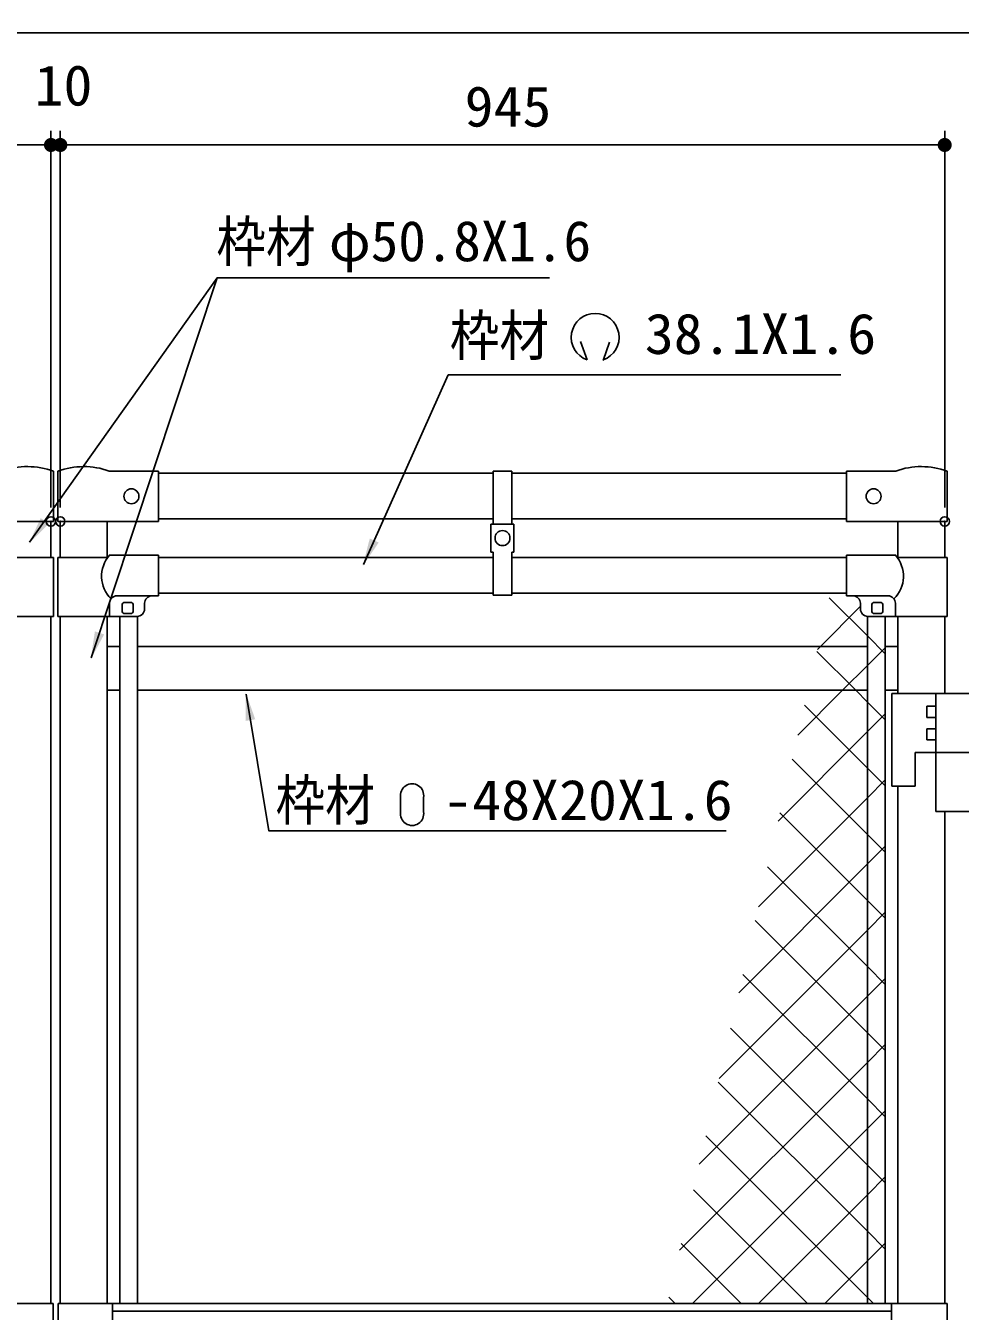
# Model space of a CAD drawing. Units: millimetres, scale not verified. Extents: x -4455 to 4455, y -3150 to 3150.
# Drawn here: x 1418 to 2417, y 349 to 1723 of the extents above; entities that cross this region are included whole.
import ezdxf
from ezdxf.enums import TextEntityAlignment as Align

# ---------------------------------------------------------------- set-up
doc = ezdxf.new("R2010")
doc.units = ezdxf.units.MM
doc.header["$LTSCALE"] = 20
doc.header["$PDMODE"] = 32
doc.header["$PDSIZE"] = 10
for name, color, linetype, lineweight in [('0-0_6文字', 3, 'Continuous', 25), ('0-1_8部品', 7, 'Continuous', 25), ('0-3_1部材', 7, 'Continuous', 25), ('0-5_5寸法', 1, 'Continuous', 25), ('0-6_SUNPOU', 1, 'Continuous', 25), ('0-D_2網', 4, 'Continuous', 25)]:
    doc.layers.add(name, color=color, linetype=linetype, lineweight=lineweight)
doc.layers.add('0-7_DEFPOINTS', color=7, linetype='Continuous')
doc.styles.add('ＭＳ ゴシック', font='')
doc.styles.get('ＭＳ ゴシック').set_extended_font_data('MS Gothic')

# ---------------------------------------------------------------- blocks, each defined once
blk = doc.blocks.new('M1')
at = {"layer": '0-6_SUNPOU'}
blk.add_line((-5, 0), (-38.58, 0), dxfattribs=at)
for points in [[(0, 0), (-5, 0), (-4.96, 0.63)], [(0, 0), (-4.96, -0.63), (-5, 0)], [(0, 0), (-4.96, 0.63), (-4.84, 1.24)], [(0, 0), (-4.84, -1.24), (-4.96, -0.63)], [(0, 0), (-4.84, 1.24), (-4.65, 1.84)], [(0, 0), (-4.65, -1.84), (-4.84, -1.24)], [(0, 0), (-4.65, 1.84), (-4.38, 2.41)], [(0, 0), (-4.38, -2.41), (-4.65, -1.84)], [(0, 0), (-4.38, 2.41), (-4.05, 2.94)], [(0, 0), (-4.05, -2.94), (-4.38, -2.41)], [(0, 0), (-4.05, 2.94), (-3.64, 3.42)], [(0, 0), (-3.64, -3.42), (-4.05, -2.94)], [(0, 0), (-3.64, 3.42), (-3.19, 3.85)], [(0, 0), (-3.19, -3.85), (-3.64, -3.42)], [(0, 0), (-3.19, 3.85), (-2.68, 4.22)], [(0, 0), (-2.68, -4.22), (-3.19, -3.85)], [(0, 0), (-2.68, 4.22), (-2.13, 4.52)], [(0, 0), (-2.13, -4.52), (-2.68, -4.22)], [(0, 0), (-2.13, 4.52), (-1.55, 4.76)], [(0, 0), (-1.55, -4.76), (-2.13, -4.52)], [(0, 0), (-1.55, 4.76), (-0.94, 4.91)], [(0, 0), (-0.94, -4.91), (-1.55, -4.76)], [(0, 0), (-0.94, 4.91), (-0.31, 4.99)], [(0, 0), (-0.31, -4.99), (-0.94, -4.91)], [(0, 0), (-0.31, 4.99), (0.31, 4.99)], [(0, 0), (0.31, -4.99), (-0.31, -4.99)], [(0, 0), (0.31, 4.99), (0.94, 4.91)], [(0, 0), (0.94, 4.91), (1.55, 4.76)], [(0, 0), (1.55, 4.76), (2.13, 4.52)], [(0, 0), (2.13, 4.52), (2.68, 4.22)], [(0, 0), (2.68, 4.22), (3.19, 3.85)], [(0, 0), (3.19, 3.85), (3.64, 3.42)], [(0, 0), (3.64, 3.42), (4.05, 2.94)], [(0, 0), (4.05, 2.94), (4.38, 2.41)], [(0, 0), (4.38, 2.41), (4.65, 1.84)], [(0, 0), (4.65, 1.84), (4.84, 1.24)], [(0, 0), (4.84, 1.24), (4.96, 0.63)], [(0, 0), (4.96, 0.63), (5, 0)], [(0, 0), (0.94, -4.91), (0.31, -4.99)], [(0, 0), (1.55, -4.76), (0.94, -4.91)], [(0, 0), (2.13, -4.52), (1.55, -4.76)], [(0, 0), (2.68, -4.22), (2.13, -4.52)], [(0, 0), (3.19, -3.85), (2.68, -4.22)], [(0, 0), (3.64, -3.42), (3.19, -3.85)], [(0, 0), (4.05, -2.94), (3.64, -3.42)], [(0, 0), (4.38, -2.41), (4.05, -2.94)], [(0, 0), (4.65, -1.84), (4.38, -2.41)], [(0, 0), (4.84, -1.24), (4.65, -1.84)], [(0, 0), (4.96, -0.63), (4.84, -1.24)], [(0, 0), (5, 0), (4.96, -0.63)]]:
    blk.add_solid(points, dxfattribs=at)

msp = doc.modelspace()

# ---------------------------------------------------------------- linework, layer by layer
at = {"layer": '0-0_6文字'}
for p, q in [((2011.18, 1385.12), (2018.27, 1365.65)), ((2042.25, 1384.46), (2035.16, 1364.99)), ((1818.93, 882.58), (1818.93, 897.85)), ((1843.35, 897.85), (1843.35, 882.58))]:
    msp.add_line(p, q, dxfattribs=at)
at = {"layer": '0-0_6文字', "color": 4}
for points in [[(1978.13, 1453.47), (1622.92, 1453.47), (1488.34, 1047.23)], [(2289.23, 1349.47), (1869.76, 1349.47), (1779.24, 1146.96)], [(2166.86, 862.12), (1678.24, 862.12), (1653.76, 1008.2)]]:
    msp.add_lwpolyline(points, dxfattribs=at)
at = {"layer": '0-0_6文字'}
for centre, radius, start, end in [((2026.77, 1389.76), 25.57, 289.42401, 250.57599), ((1831.14, 900.08), 12.41, 349.65879, 190.34121), ((1831.14, 880.35), 12.41, 169.65879, 10.34121)]:
    msp.add_arc(centre, radius, start, end, dxfattribs=at)
at = {"layer": '0-0_6文字', "color": 4}
for points in [[(1778.42, 1145.14), (1785.91, 1174.65), (1795.42, 1170.4)], [(1487.71, 1045.33), (1492.2, 1075.45), (1502.09, 1072.17)], [(1653.43, 1010.17), (1663.52, 981.44), (1653.25, 979.72)]]:
    msp.add_solid(points, dxfattribs=at)
at = {"layer": '0-1_8部品'}
for p, q in [((1447.96, 1154.39), (1394.48, 1154.39)), ((1447.96, 1154.39), (1447.96, 1091.39)), ((1452.56, 1154.39), (1452.56, 1091.39)), ((1452.56, 1154.39), (1506.04, 1154.39)), ((1560.26, 1156.74), (1507.52, 1156.74)), ((1560.26, 1156.74), (1560.26, 1113.39)), ((2295.26, 1156.74), (2348, 1156.74)), ((2295.26, 1156.74), (2295.26, 1113.39)), ((2349.48, 1154.39), (2402.96, 1154.39)), ((2402.96, 1154.39), (2402.96, 1091.39)), ((1515.96, 1113.39), (1553.26, 1113.39)), ((1560.26, 1113.39), (1553.26, 1113.39)), ((2295.26, 1113.39), (2302.26, 1113.39)), ((2339.56, 1113.39), (2302.26, 1113.39)), ((1507.96, 1105.39), (1507.96, 1091.39)), ((1521.26, 1103.39), (1521.26, 1097.39)), ((1530.26, 1106.39), (1524.26, 1106.39)), ((1533.26, 1103.39), (1533.26, 1097.39)), ((1545.26, 1105.39), (1545.26, 1099.39)), ((2310.26, 1105.39), (2310.26, 1099.39)), ((2322.26, 1103.39), (2322.26, 1097.39)), ((2325.26, 1106.39), (2331.26, 1106.39)), ((2334.26, 1103.39), (2334.26, 1097.39)), ((2347.56, 1105.39), (2347.56, 1091.39)), ((1363.26, 1091.39), (1447.96, 1091.39)), ((1537.26, 1091.39), (1452.56, 1091.39)), ((1530.26, 1094.39), (1524.26, 1094.39)), ((2318.26, 1091.39), (2402.96, 1091.39)), ((2325.26, 1094.39), (2331.26, 1094.39)), ((2429.76, 1008.89), (2343.76, 1008.89)), ((2343.76, 1008.89), (2343.76, 909.89)), ((2390.76, 1008.89), (2390.76, 882.89)), ((2390.76, 995.39), (2381.26, 995.39)), ((2381.26, 995.39), (2381.26, 983.39)), ((2390.76, 983.39), (2381.26, 983.39)), ((2390.76, 971.39), (2381.26, 971.39)), ((2381.26, 971.39), (2381.26, 959.39)), ((2390.76, 959.39), (2381.26, 959.39)), ((2368.76, 945.89), (2368.76, 909.89)), ((2451.76, 945.89), (2368.76, 945.89)), ((2368.76, 909.89), (2343.76, 909.89)), ((2486.76, 882.89), (2390.76, 882.89)), ((1447.51, 356.89), (1383.21, 356.89)), ((1447.51, 356.89), (1447.51, 335.89)), ((1452.91, 356.89), (1452.91, 335.89)), ((1517.21, 356.89), (1452.91, 356.89)), ((1511.01, 356.89), (1511.01, 335.89))]:
    msp.add_line(p, q, dxfattribs=at)
for centre, radius, start, end in [((1533.22, 1134.19), 33.86, 138.24888, 225.44442), ((2322.3, 1134.19), 33.86, 314.55558, 41.75112), ((1515.96, 1105.39), 8, 90, 180), ((1553.26, 1105.39), 8, 90, 180), ((2302.26, 1105.39), 8, 0, 90), ((2339.56, 1105.39), 8, 0, 90), ((1524.26, 1103.39), 3, 90, 180), ((1530.26, 1103.39), 3, 0, 90), ((1537.26, 1099.39), 8, 270, 0), ((2318.26, 1099.39), 8, 180, 270), ((2325.26, 1103.39), 3, 90, 180), ((2331.26, 1103.39), 3, 0, 90), ((1524.26, 1097.39), 3, 180, 270), ((1530.26, 1097.39), 3, 270, 0), ((2325.26, 1097.39), 3, 180, 270), ((2331.26, 1097.39), 3, 270, 0)]:
    msp.add_arc(centre, radius, start, end, dxfattribs=at)
at = {"layer": '0-3_1部材'}
for p, q in [((1447.96, 1246.58), (1447.96, 1192.89)), ((1452.56, 1246.58), (1452.56, 1192.89)), ((1560.26, 1246.74), (1507.52, 1246.74)), ((1560.26, 1246.74), (1560.26, 1192.89)), ((1560.26, 1244.39), (1917.76, 1244.39)), ((1917.76, 1246.74), (1937.76, 1246.74)), ((1917.76, 1246.74), (1917.76, 1190.08)), ((1937.76, 1246.74), (1937.76, 1190.08)), ((1937.76, 1244.39), (2295.26, 1244.39)), ((2295.26, 1246.74), (2295.26, 1192.89)), ((2295.26, 1246.74), (2348, 1246.74)), ((2402.96, 1246.58), (2402.96, 1192.89)), ((1560.26, 1195.79), (1917.76, 1195.79)), ((1937.76, 1195.79), (2295.26, 1195.79)), ((1447.96, 1192.89), (1340.26, 1192.89)), ((1445.26, 1192.89), (1445.26, 1154.39)), ((1452.56, 1192.89), (1560.26, 1192.89)), ((1455.26, 1192.89), (1455.26, 1154.39)), ((1505.26, 1192.89), (1505.26, 1154.39)), ((1560.26, 1192.89), (1553.26, 1192.89)), ((1915.41, 1190.08), (1915.41, 1160.08)), ((1915.41, 1190.08), (1940.01, 1190.08)), ((1940.01, 1190.08), (1940.01, 1160.08)), ((2402.96, 1192.89), (2295.26, 1192.89)), ((2295.26, 1192.89), (2302.26, 1192.89)), ((2402.96, 1192.89), (2302.26, 1192.89)), ((2350.26, 1192.89), (2350.26, 1154.39)), ((2400.26, 1192.89), (2400.26, 1154.39)), ((1560.26, 1154.39), (1917.76, 1154.39)), ((1915.41, 1160.08), (1917.76, 1160.08)), ((1917.76, 1160.08), (1917.76, 1114.12)), ((1937.76, 1160.08), (1940.01, 1160.08)), ((1937.76, 1160.08), (1937.76, 1114.12)), ((1937.76, 1154.39), (2295.26, 1154.39)), ((1560.26, 1116.39), (1917.76, 1116.39)), ((1917.76, 1114.12), (1937.76, 1114.12)), ((1937.76, 1116.39), (2295.26, 1116.39)), ((1445.26, 1091.39), (1445.26, 853.89)), ((1445.26, 1091.39), (1445.26, 356.89)), ((1455.26, 1091.39), (1455.26, 853.89)), ((1455.26, 1091.39), (1455.26, 356.89)), ((1505.26, 1091.39), (1505.26, 853.89)), ((1505.26, 1091.39), (1505.26, 356.89)), ((1518.76, 1091.39), (1518.76, 856.89)), ((1518.76, 1091.39), (1518.76, 356.89)), ((1537.76, 1091.41), (1537.76, 856.89)), ((1537.76, 1091.41), (1537.76, 356.89)), ((2317.76, 1091.41), (2317.76, 856.89)), ((2317.76, 1091.41), (2317.76, 356.89)), ((2336.76, 1091.39), (2336.76, 856.89)), ((2336.76, 1091.39), (2336.76, 356.89)), ((2350.26, 1091.39), (2350.26, 1008.89)), ((2400.26, 1091.39), (2400.26, 1008.89)), ((1505.26, 1059.39), (1518.76, 1059.39)), ((1537.76, 1059.39), (2311.93, 1059.39)), ((1568.8, 1059.39), (1581.01, 1059.39)), ((2306.09, 1059.39), (2317.76, 1059.39)), ((2336.76, 1059.39), (2350.26, 1059.39)), ((1505.26, 1012.39), (1518.76, 1012.39)), ((1537.76, 1012.39), (1589.93, 1012.39)), ((1589.93, 1012.39), (2266.13, 1012.39)), ((2266.13, 1012.39), (2317.76, 1012.39)), ((2336.76, 1012.39), (2350.26, 1012.39)), ((2350.26, 909.89), (2350.26, 356.89)), ((2400.26, 882.89), (2400.26, 356.89)), ((2343.44, 356.89), (1510.26, 356.89)), ((2343.44, 348.89), (1511.01, 348.89)), ((2343.44, 356.89), (2402.76, 356.89)), ((2343.44, 356.89), (2343.44, 301.89)), ((2402.76, 356.89), (2402.76, 301.89))]:
    msp.add_line(p, q, dxfattribs=at)
for centre in [(1531.26, 1219.79), (2324.26, 1219.79), (1927.76, 1175.08)]:
    msp.add_circle(centre, 8, dxfattribs=at)
for centre, start, end in [((1420.26, 1171.53), 69.74188, 109.92605), ((1480.26, 1171.53), 70.07395, 110.25812), ((2375.26, 1171.53), 69.74188, 109.92605)]:
    msp.add_arc(centre, 80, start, end, dxfattribs=at)
at = {"layer": '0-5_5寸法'}
for p, q in [((2420.26, 1715.31), (480.26, 1715.31)), ((1445.26, 1207.89), (1445.26, 1610.31)), ((1445.26, 1207.89), (1445.26, 1610.31)), ((1455.26, 1207.89), (1455.26, 1610.31)), ((1455.26, 1207.89), (1455.26, 1610.31)), ((2400.26, 1207.89), (2400.26, 1610.31)), ((1445.26, 1595.31), (1455.26, 1595.31)), ((1485.26, 1595.31), (2370.26, 1595.31)), ((1485.26, 1595.31), (1515.26, 1595.31)), ((1622.92, 1453.47), (1422.47, 1170.61))]:
    msp.add_line(p, q, dxfattribs=at)
msp.add_solid([(1421.32, 1168.97), (1434.41, 1196.46), (1442.91, 1190.44)], dxfattribs=at)
at = {"layer": '0-7_DEFPOINTS'}
for p in [(1455.26, 1595.31), (2400.26, 1595.31), (1445.26, 1192.89), (1455.26, 1192.89), (2400.26, 1192.89)]:
    msp.add_point(p, dxfattribs=at)
at = {"layer": '0-D_2網'}
for p, q in [((2317.76, 1070.57), (2276.9, 1111.43)), ((2336.76, 1051.57), (2317.76, 1070.57)), ((2317.76, 1038.96), (2336.76, 1057.96)), ((2317.76, 929.15), (2250.53, 996.38)), ((2336.76, 980.86), (2317.76, 999.86)), ((2317.76, 968.25), (2336.76, 987.25)), ((2222.18, 872.67), (2317.76, 968.25)), ((2317.76, 858.44), (2237.35, 938.85)), ((2336.76, 910.15), (2317.76, 929.15)), ((2317.76, 897.54), (2336.76, 916.54)), ((2201.15, 780.93), (2317.76, 897.54)), ((2317.76, 787.73), (2224.16, 881.33)), ((2336.76, 839.44), (2317.76, 858.44)), ((2317.76, 826.83), (2336.76, 845.83)), ((2180.13, 689.2), (2317.76, 826.83)), ((2317.76, 717.02), (2210.98, 823.8)), ((2336.76, 768.73), (2317.76, 787.73)), ((2317.76, 756.12), (2336.76, 775.12)), ((2159.1, 597.46), (2317.76, 756.12)), ((2317.76, 646.31), (2197.79, 766.27)), ((2336.76, 698.02), (2317.76, 717.02)), ((2317.76, 575.6), (2184.61, 708.75)), ((2317.76, 685.41), (2336.76, 704.41)), ((2138.08, 505.73), (2317.76, 685.41)), ((2336.76, 627.31), (2317.76, 646.31)), ((2336.76, 556.6), (2317.76, 575.6)), ((2253.62, 356.89), (2131.87, 478.64)), ((2182.91, 356.89), (2118.69, 421.12)), ((2112.2, 356.89), (2105.5, 363.59))]:
    msp.add_line(p, q, dxfattribs=at)
for points in [[(2264.23, 1056.14), (2267.48, 1059.39), (2310.26, 1102.17)], [(2317.76, 999.86), (2305.23, 1012.39), (2263.72, 1053.9)], [(2243.2, 964.4), (2291.19, 1012.39), (2317.76, 1038.96)], [(2336.76, 485.89), (2317.76, 504.89), (2171.42, 651.22)], [(2117.05, 413.99), (2317.76, 614.7), (2336.76, 633.7)], [(2336.76, 415.17), (2317.76, 434.17), (2158.24, 593.69)], [(2130.67, 356.89), (2317.76, 543.99), (2336.76, 562.99)], [(2324.33, 356.89), (2317.76, 363.46), (2145.06, 536.17)], [(2201.38, 356.89), (2317.76, 473.28), (2336.76, 492.28)], [(2272.09, 356.89), (2317.76, 402.57), (2336.76, 421.57)]]:
    msp.add_lwpolyline(points, dxfattribs=at)

# ---------------------------------------------------------------- block references
at = {"layer": '0-5_5寸法', "xscale": 1.5, "yscale": 1.5}
for p in [(2450.26, 1715.31), (1445.26, 1595.31), (1445.26, 1595.31), (2400.26, 1595.31)]:
    msp.add_blockref('M1', p, dxfattribs=at)
at = {"layer": '0-5_5寸法', "xscale": 1.5, "yscale": 1.5, "rotation": 180}
msp.add_blockref('M1', (1455.26, 1595.31), dxfattribs=at)
msp.add_blockref('M1', (1455.26, 1595.31), dxfattribs=at)

# ---------------------------------------------------------------- texts
at = {"layer": '0-0_6文字', "style": 'ＭＳ ゴシック'}
for s, width, p in [('枠材', 0.9, (1621.95, 1457.47)), ('枠材   ', 0.9, (1871.37, 1357.16)), ('38.1X1.6', 1.05, (2079.82, 1358.95)), ('枠材', 0.9, (1685.17, 860.5)), ('-48X20X1.6', 1.05, (1864.61, 860.64))]:
    msp.add_text(s, height=43.26, dxfattribs=dict(at, width=width)).set_placement(p, align=Align.BOTTOM_LEFT)
msp.add_text('φ50.8X1.6', height=43.26, dxfattribs=at).set_placement((1742.24, 1458.08), align=Align.BOTTOM_LEFT)
at = {"layer": '0-5_5寸法', "color": 3, "style": 'ＭＳ ゴシック', "width": 1.05}
for s, p in [('10', (1427.76, 1624.49)), ('945', (1887.26, 1601.99))]:
    msp.add_text(s, height=43.26, dxfattribs=at).set_placement(p, align=Align.BOTTOM_LEFT)

doc.saveas('drawing.dxf')
